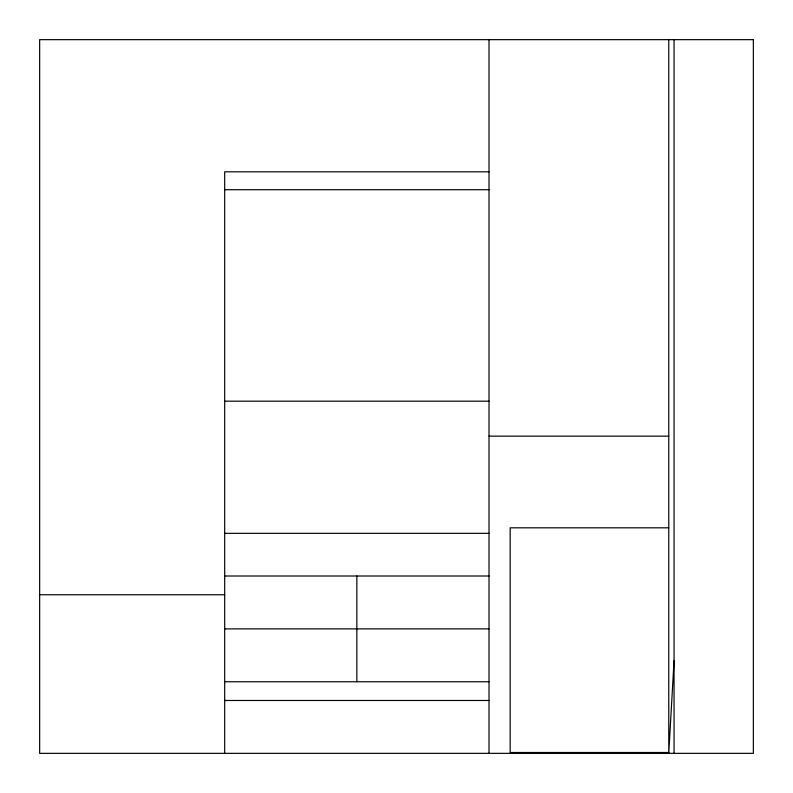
<?xml version="1.0" encoding="UTF-8"?>
<svg xmlns="http://www.w3.org/2000/svg" width="793" height="793" viewBox="0 0 793 793"><rect width="100%" height="100%" fill="white"/><g stroke="black" fill="none" stroke-linecap="round" stroke-linejoin="round"><path stroke-width="1.19" d="M674.05 660.837L668.767 753.35L668.767 39.65M489.013 171.813L224.687 171.813L224.687 753.35M224.687 189.715L489.013 189.715M224.687 401.179L489.013 401.179M489.013 436.15L668.767 436.15M668.767 527.821L510.167 527.821L510.167 752.498L668.767 752.498M224.687 533.342L489.013 533.342M224.687 576.005L489.013 576.005M39.65 594.75L224.687 594.75M224.687 628.879L489.013 628.879M224.687 681.742L489.013 681.742M224.687 700.487L489.013 700.487M674.05 39.65L674.05 753.35M489.013 39.65L489.013 753.35M356.85 576.005L356.85 681.742M753.35 39.65L39.65 39.65L39.65 753.35L753.35 753.35L753.35 39.65"/></g></svg>
